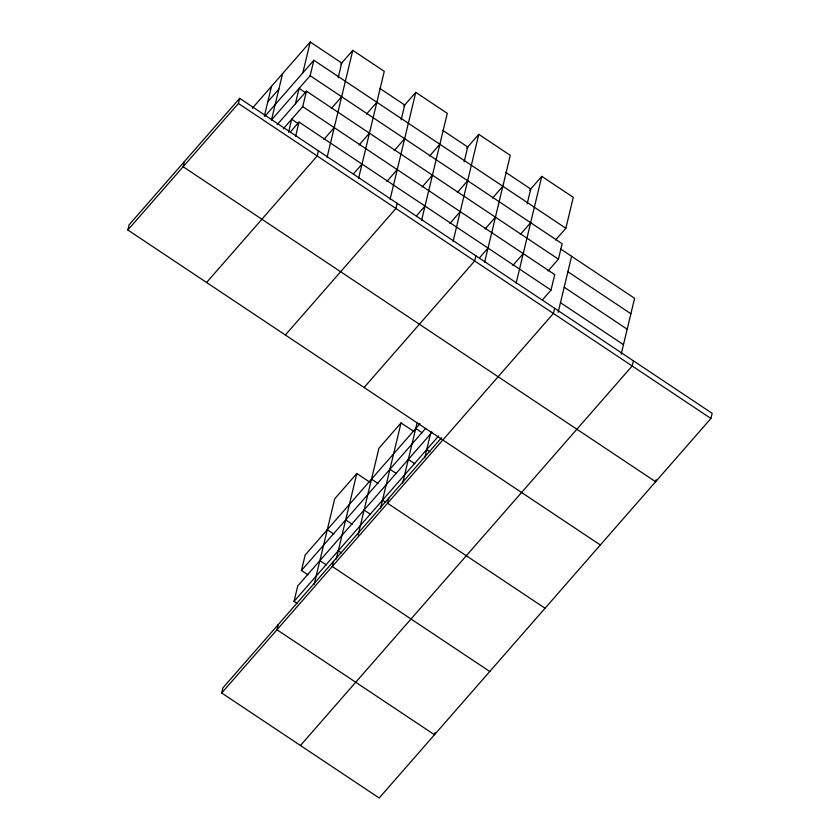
<?xml version="1.0" encoding="UTF-8"?>
<svg xmlns="http://www.w3.org/2000/svg" width="840" height="840" viewBox="0 0 840 840"><rect width="100%" height="100%" fill="white"/><g stroke="black" fill="none" stroke-linecap="round" stroke-linejoin="round"><path stroke-width="1.26" d="M600.337 544.981L127.848 229.992L129.087 224.837L239.663 98.333L712.152 413.322L710.913 418.478L379.197 798L221.697 693L222.936 687.855L441.525 437.756M184.37 161.584L183.141 166.74L655.63 481.73L656.124 479.671M127.848 229.992L238.423 103.478L239.663 98.333M264.39 115.993L271.53 86.279M282.587 73.626L271.457 119.994L310.149 75.716L313.866 60.26L565.856 228.249L555.534 240.061M288.54 132.342L291.68 119.27L298.19 123.617M295.386 103.814L299.093 88.358L305.613 92.705M302.81 72.912L310.223 42L341.723 63L338.163 77.837M295.596 136.343L299.019 122.073L551.019 290.073L542.42 299.911M283.3 128.856L302.736 106.617L306.443 91.161L558.432 259.161L548.121 270.974M318.413 150.833L317.173 155.978L206.598 282.492M327.096 157.343L352.779 50.348L384.279 71.348L358.596 178.343M278.219 624.593L276.98 629.748L434.48 734.748L434.973 732.69M401.163 119.837L404.723 105L379.743 88.347M390.096 199.332L415.779 92.348L447.279 113.348L421.596 220.332M297.286 603.55L294.042 601.388L297.748 585.932L432.138 432.18M307.944 574.801L301.466 570.476L305.172 555.02L420 423.654M397.152 203.333L395.923 208.478L285.348 334.992M314.16 584.409L334.709 498.813L356.822 473.508L369.789 482.16M333.512 561.341L332.272 566.496L489.762 671.496M336.273 559.104L356.822 473.508M358.103 534.996L378.935 448.214L401.048 422.909L414.026 431.56M380.499 508.505L401.048 422.909M464.163 161.837L467.723 147L442.743 130.347M388.794 498.089L387.555 503.244L545.055 608.234M453.096 241.332L478.779 134.347L510.279 155.347L484.596 262.332M402.623 483.2L417.228 422.331M424.736 457.894L431.015 431.739M475.902 255.833L474.673 260.978L364.098 387.492M527.163 203.837L530.722 189L505.743 172.347M516.096 283.332L541.779 176.347L573.279 197.347L565.856 228.249M551.019 290.073L554.726 274.617L302.736 106.617M558.432 259.161L562.149 243.705L310.149 75.716M554.652 308.322L553.413 313.478L221.697 693M558.138 312.375L571.61 256.295M621.191 354.165L634.599 298.294L560.742 249.06M633.402 360.822L632.163 365.978L300.447 745.5M252.263 108.318L310.223 42M267.813 101.735L278.869 89.082M264.957 116.214L313.866 60.26M277.2 124.624L306.443 91.161M340.746 64.124L352.779 50.348M290.419 131.911L299.019 122.073M331.328 108.517L341.649 96.716M323.915 139.429L334.236 127.617M366.544 114.061L376.866 102.26M359.121 144.974L369.443 133.161M403.746 106.123L415.779 92.348M353.419 173.911L362.019 164.073M394.328 150.518L404.649 138.705M386.915 181.429L397.226 169.617M429.544 156.061L439.856 144.26M422.121 186.974L432.443 175.161M466.736 148.124L478.779 134.347M416.419 215.912L425.019 206.073M457.328 192.518L467.649 180.705M449.904 223.419L460.226 211.617M492.534 198.061L502.856 186.26M485.121 228.974L495.443 217.161M529.736 190.124L541.779 176.347M479.419 257.911L488.019 248.073M520.327 234.518L530.649 222.705M512.904 265.419L523.226 253.617M301.466 570.476L425.649 428.4M294.042 601.388L438.638 435.95M567.893 271.75L630.893 313.75M564.186 287.207L627.186 329.207M560.469 302.663L623.469 344.663M238.423 103.478L710.913 418.478M415.748 428.516L422.237 432.842M426.731 449.579L429.975 451.742M408.324 459.428L414.813 463.743M389.918 469.266L396.406 473.592M371.522 479.115L378 483.441M382.505 500.178L385.749 502.341M364.098 510.027L370.587 514.353M345.692 519.876L352.181 524.202M327.285 529.725L333.774 534.041M338.268 550.778L341.512 552.941M319.872 560.626L326.351 564.952"/></g></svg>
